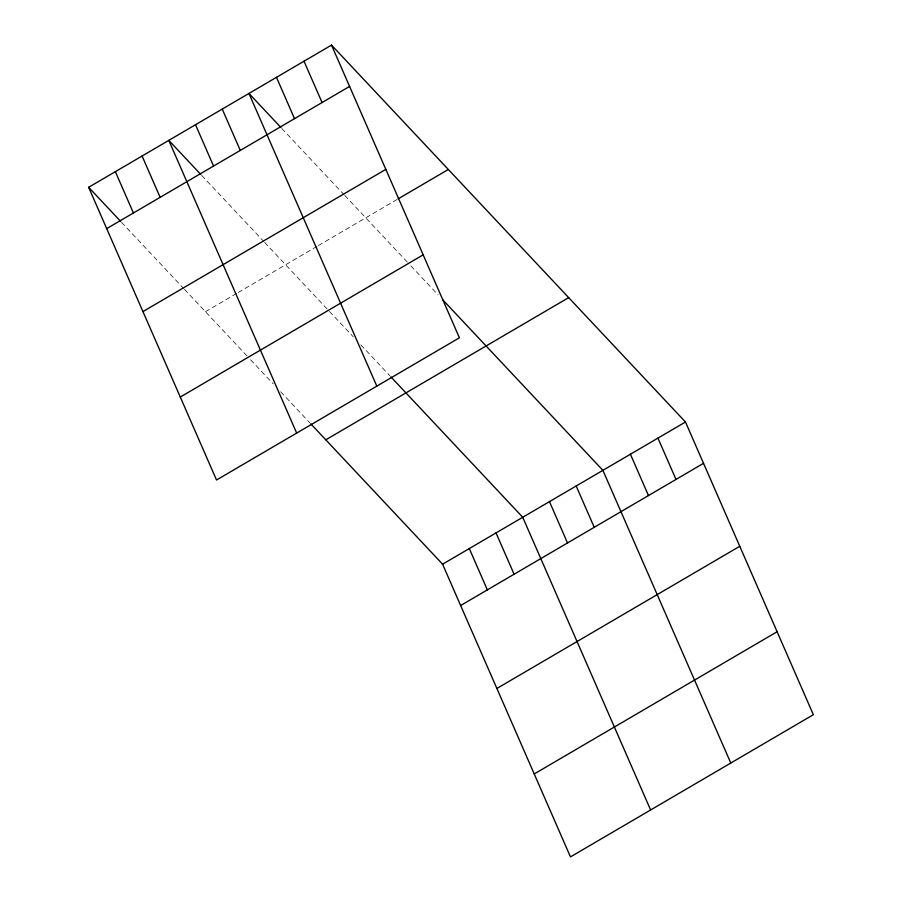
<?xml version="1.0" encoding="UTF-8"?>
<svg xmlns="http://www.w3.org/2000/svg" width="902" height="902" viewBox="0 0 902 902"><rect width="100%" height="100%" fill="white"/><g stroke="black" fill="none" stroke-linecap="round" stroke-linejoin="round"><path stroke-width="0.68" stroke-dasharray="4.51 3.38" d="M205.453 311.675L237.023 293.195M238.241 292.485L317.177 246.269M318.395 245.558L396.869 199.613M281.796 128.434L343.854 194.505M344.767 195.475L409.001 263.88M410.884 265.876L438.147 294.909M201.653 175.36L263.7 241.432M264.613 242.401L353.291 336.841M360.811 344.846L389.957 375.875M121.499 222.287L183.546 288.358M184.459 289.328L248.693 357.733M250.576 359.74L273.137 383.767M280.669 391.772L309.803 422.812"/><path stroke-width="1.35" d="M331.53 45.1L459.411 337.799L216.525 479.999L88.644 187.3L331.53 45.1L685.475 422.001L813.356 714.7L570.47 856.9L442.589 564.201L310.75 423.805M106.695 228.623L349.581 86.423M142.944 311.573L385.819 169.373M398.064 198.902L448.328 169.475M180.276 397.049L423.162 254.838M325.791 439.826L568.677 297.626M442.589 564.201L685.475 422.001M460.651 605.524L703.526 463.324M496.889 688.474L739.775 546.274M534.232 773.95L777.107 631.738M280.883 127.464L248.952 93.447L376.822 386.146M442.848 299.915L602.897 470.348L730.778 763.047M200.74 174.39L168.798 140.374L296.679 433.073M390.904 376.878L522.743 517.274L650.624 809.973M88.644 187.3L120.586 221.317M657.953 438.113L676.004 479.436M630.419 454.236L648.482 495.559M576.175 485.998L594.238 527.309M549.465 501.636L567.516 542.959M304.008 61.212L322.059 102.535M496.032 532.924L514.084 574.236M276.474 77.335L294.526 118.658M469.311 548.563L487.362 589.885M222.23 109.097L240.282 150.409M195.52 124.735L213.571 166.058M142.076 156.023L160.139 197.335M115.366 171.662L133.417 212.985"/></g></svg>
